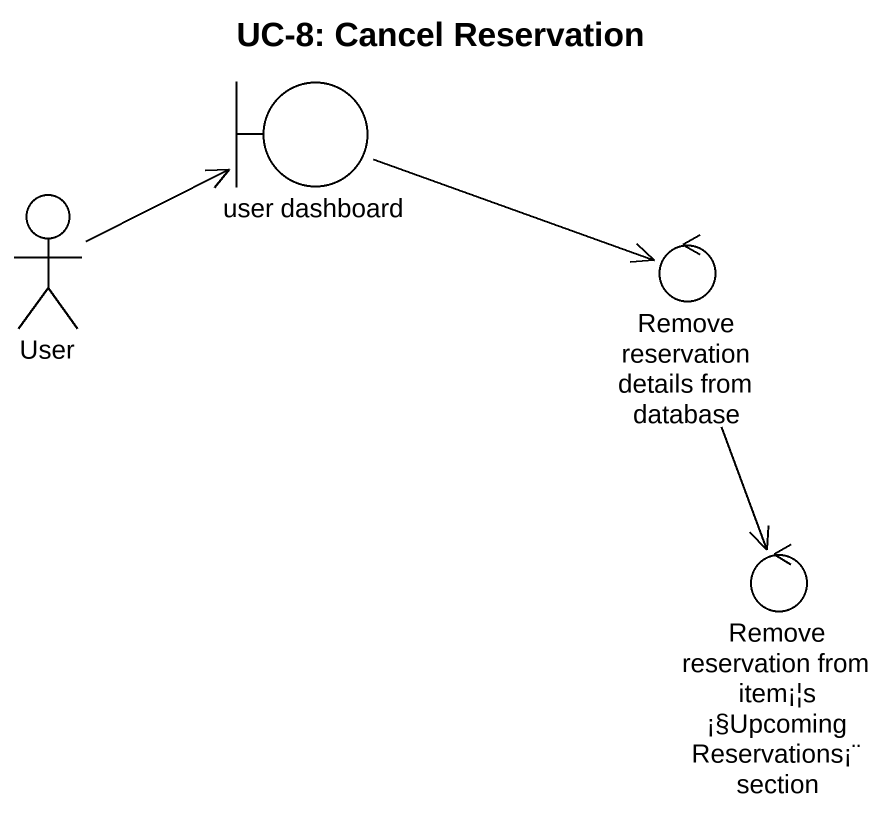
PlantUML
@startuml
title UC-8: Cancel Reservation
boundary "user dashboard" as user_dashboard
actor User
control "Remove reservation details from database" as Remove_reservation_details
control "Remove reservation from item¡¦s ¡§Upcoming Reservations¡¨ section" as Remove_reservation_from
user_dashboard -right-> Remove_reservation_details
User -right-> user_dashboard
Remove_reservation_details --> Remove_reservation_from
@enduml
